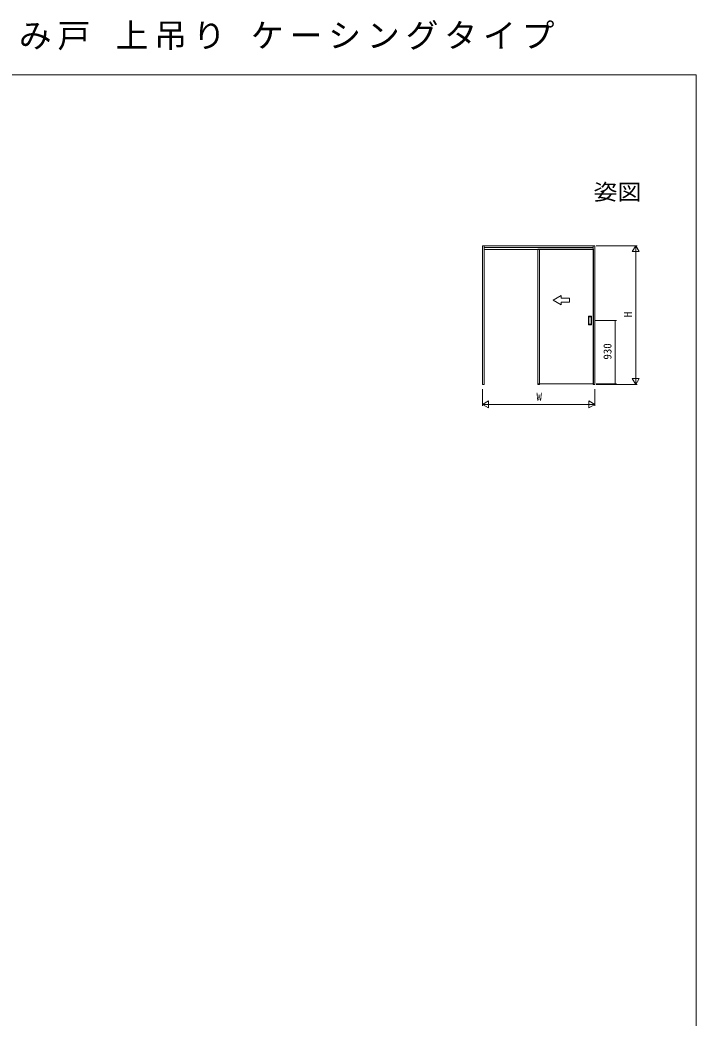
# Model space of a CAD drawing. Units: millimetres, scale not verified. Extents: x -1188 to -198, y -840 to 760.
# Drawn here: x -693 to -198, y 29 to 760 of the extents above; entities that cross this region are included whole.
import ezdxf
from ezdxf.enums import TextEntityAlignment as Align

# ---------------------------------------------------------------- set-up
doc = ezdxf.new("R2010")
doc.units = ezdxf.units.MM
doc.header["$LTSCALE"] = 4
doc.layers.add('0-1_USER1', color=4, linetype='Continuous')
for name, color, linetype, lineweight in [('0-2_YKK_ZWAK', 7, 'Continuous', 9), ('0-3_YKK_D', 6, 'Continuous', 9), ('0-6_YKK_A1', 4, 'Continuous', 9)]:
    doc.layers.add(name, color=color, linetype=linetype, lineweight=lineweight)
doc.styles.add('ＭＳ ゴシック', font='')
doc.styles.get('ＭＳ ゴシック').set_extended_font_data('MS Gothic')

msp = doc.modelspace()

# ---------------------------------------------------------------- linework, layer by layer
at = {"layer": '0-2_YKK_ZWAK'}
for p, q in [((-1188, 720), (-198, 720)), ((-198, 720), (-198, -840))]:
    msp.add_line(p, q, dxfattribs=at)
at = {"layer": '0-3_YKK_D'}
for p, q in [((-271.167, 594.789), (-241.167, 594.789)), ((-242.167, 594.789), (-244.667, 590.459)), ((-242.167, 594.789), (-242.167, 586.129)), ((-242.167, 594.789), (-239.667, 590.459)), ((-244.667, 590.459), (-239.667, 590.459)), ((-242.167, 589.789), (-242.167, 498.139)), ((-272.089, 540.039), (-256.167, 540.039)), ((-257.167, 493.539), (-257.167, 540.039)), ((-239.667, 497.469), (-244.667, 497.469)), ((-242.167, 493.139), (-244.667, 497.469)), ((-242.167, 493.139), (-242.167, 501.799)), ((-242.167, 493.139), (-239.667, 497.469)), ((-271.167, 493.139), (-241.167, 493.139)), ((-271.142, 493.539), (-256.167, 493.539)), ((-354.317, 489.589), (-354.317, 477.539)), ((-272.167, 489.589), (-272.167, 477.539)), ((-354.317, 478.539), (-349.987, 481.039)), ((-354.317, 478.539), (-345.656, 478.539)), ((-354.317, 478.539), (-349.987, 476.039)), ((-349.987, 476.039), (-349.987, 481.039)), ((-349.317, 478.539), (-277.167, 478.539)), ((-272.167, 478.539), (-280.827, 478.539)), ((-276.497, 481.039), (-276.497, 476.039)), ((-272.167, 478.539), (-276.497, 481.039)), ((-272.167, 478.539), (-276.497, 476.039))]:
    msp.add_line(p, q, dxfattribs=at)
for centre, start, end in [((-257.167, 540.039), 90, 270), ((-257.167, 540.039), 270, 90), ((-257.167, 493.539), 90, 270), ((-257.167, 493.539), 270, 90)]:
    msp.add_arc(centre, 0.106, start, end, dxfattribs=at)
at = {"layer": '0-6_YKK_A1'}
for p, q in [((-353.117, 594.789), (-353.117, 593.289)), ((-353.117, 593.589), (-273.367, 593.589)), ((-353.117, 493.339), (-353.117, 593.289)), ((-273.142, 592.289), (-313.842, 592.289)), ((-313.842, 592.289), (-313.842, 493.139)), ((-273.367, 594.789), (-273.367, 593.289)), ((-273.367, 493.339), (-273.367, 593.289)), ((-273.142, 493.539), (-273.142, 592.289)), ((-272.167, 493.139), (-272.167, 594.789)), ((-353.117, 592.089), (-273.367, 592.089)), ((-312.642, 592.089), (-312.642, 493.139)), ((-302.637, 554.833), (-296.637, 558.297)), ((-296.637, 556.333), (-296.637, 558.297)), ((-296.637, 556.333), (-290.637, 556.333)), ((-290.637, 556.333), (-290.637, 553.333)), ((-302.637, 554.833), (-296.637, 551.369)), ((-296.637, 551.369), (-296.637, 553.333)), ((-290.637, 553.333), (-296.637, 553.333)), ((-276.692, 536.839), (-276.692, 543.239)), ((-276.642, 543.289), (-274.642, 543.289)), ((-276.392, 542.739), (-276.392, 537.339)), ((-274.942, 542.789), (-276.342, 542.789)), ((-274.892, 537.339), (-274.892, 542.739)), ((-274.592, 536.839), (-274.592, 543.239)), ((-276.642, 536.789), (-274.642, 536.789)), ((-276.342, 537.289), (-274.942, 537.289)), ((-353.117, 493.139), (-354.317, 493.139)), ((-353.117, 493.139), (-353.117, 493.339)), ((-313.842, 493.539), (-273.142, 493.539)), ((-312.642, 493.139), (-313.842, 493.139)), ((-273.367, 493.139), (-273.367, 493.339)), ((-272.167, 493.139), (-273.367, 493.139))]:
    msp.add_line(p, q, dxfattribs=at)
msp.add_lwpolyline([(-354.317, 493.139), (-354.317, 594.789), (-272.167, 594.789)], dxfattribs=at)
for centre, start, end in [((-276.642, 543.239), 90, 180), ((-276.342, 542.739), 90, 179.99998), ((-274.942, 542.739), 359.99998, 90), ((-274.642, 543.239), 0, 90), ((-276.642, 536.839), 180, 270), ((-276.342, 537.339), 179.99998, 270), ((-274.942, 537.339), 270, 359.99998), ((-274.642, 536.839), 270, 0)]:
    msp.add_arc(centre, 0.05, start, end, dxfattribs=at)

# ---------------------------------------------------------------- texts
at = {"layer": '0-1_USER1', "color": 7, "style": 'ＭＳ ゴシック', "width": 1.1}
msp.add_text('姿図', height=11.73, dxfattribs=at).set_placement((-273.127, 624.793), align=Align.BOTTOM_LEFT)
at = {"layer": '0-1_USER1', "color": 3, "insert": (-1189.467, 738), "char_height": 17.6, "attachment_point": 7, "style": 'ＭＳ ゴシック'}
msp.add_mtext('\\T1.18;ラフォレスタ\\~室内引戸\\~木質枠\\~片引込み戸\\~上吊り\\~ケーシングタイプ', dxfattribs=at)
at = {"layer": '0-3_YKK_D', "color": 4, "style": 'ＭＳ ゴシック'}
for s, p in [('H', (-243.167, 542.364)), ('930', (-258.167, 511.349))]:
    msp.add_text(s, height=5.865, rotation=90, dxfattribs=at).set_placement(p, align=Align.BOTTOM_LEFT)
msp.add_text('W', height=5.865, dxfattribs=at).set_placement((-314.842, 479.539), align=Align.BOTTOM_LEFT)

doc.saveas('drawing.dxf')
